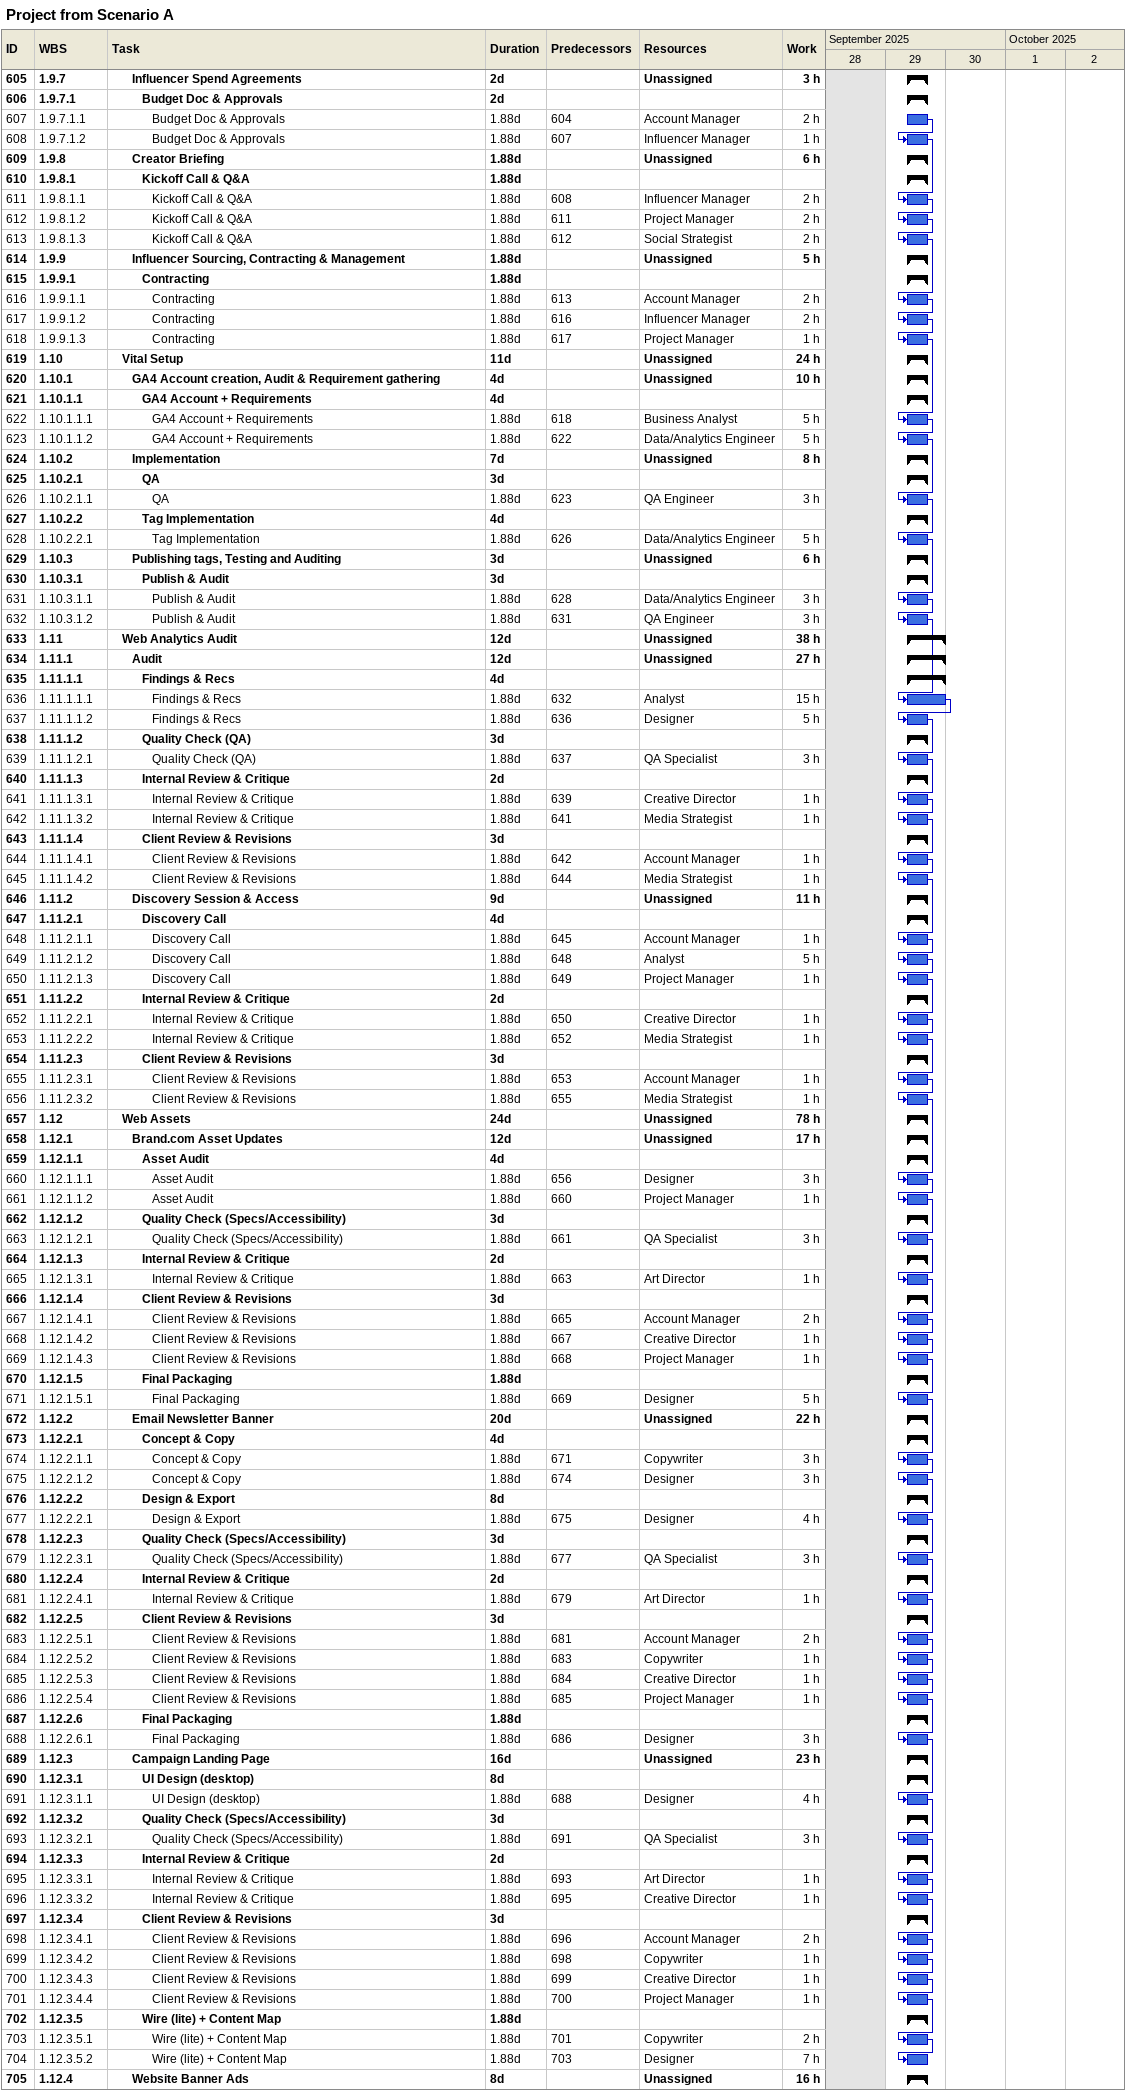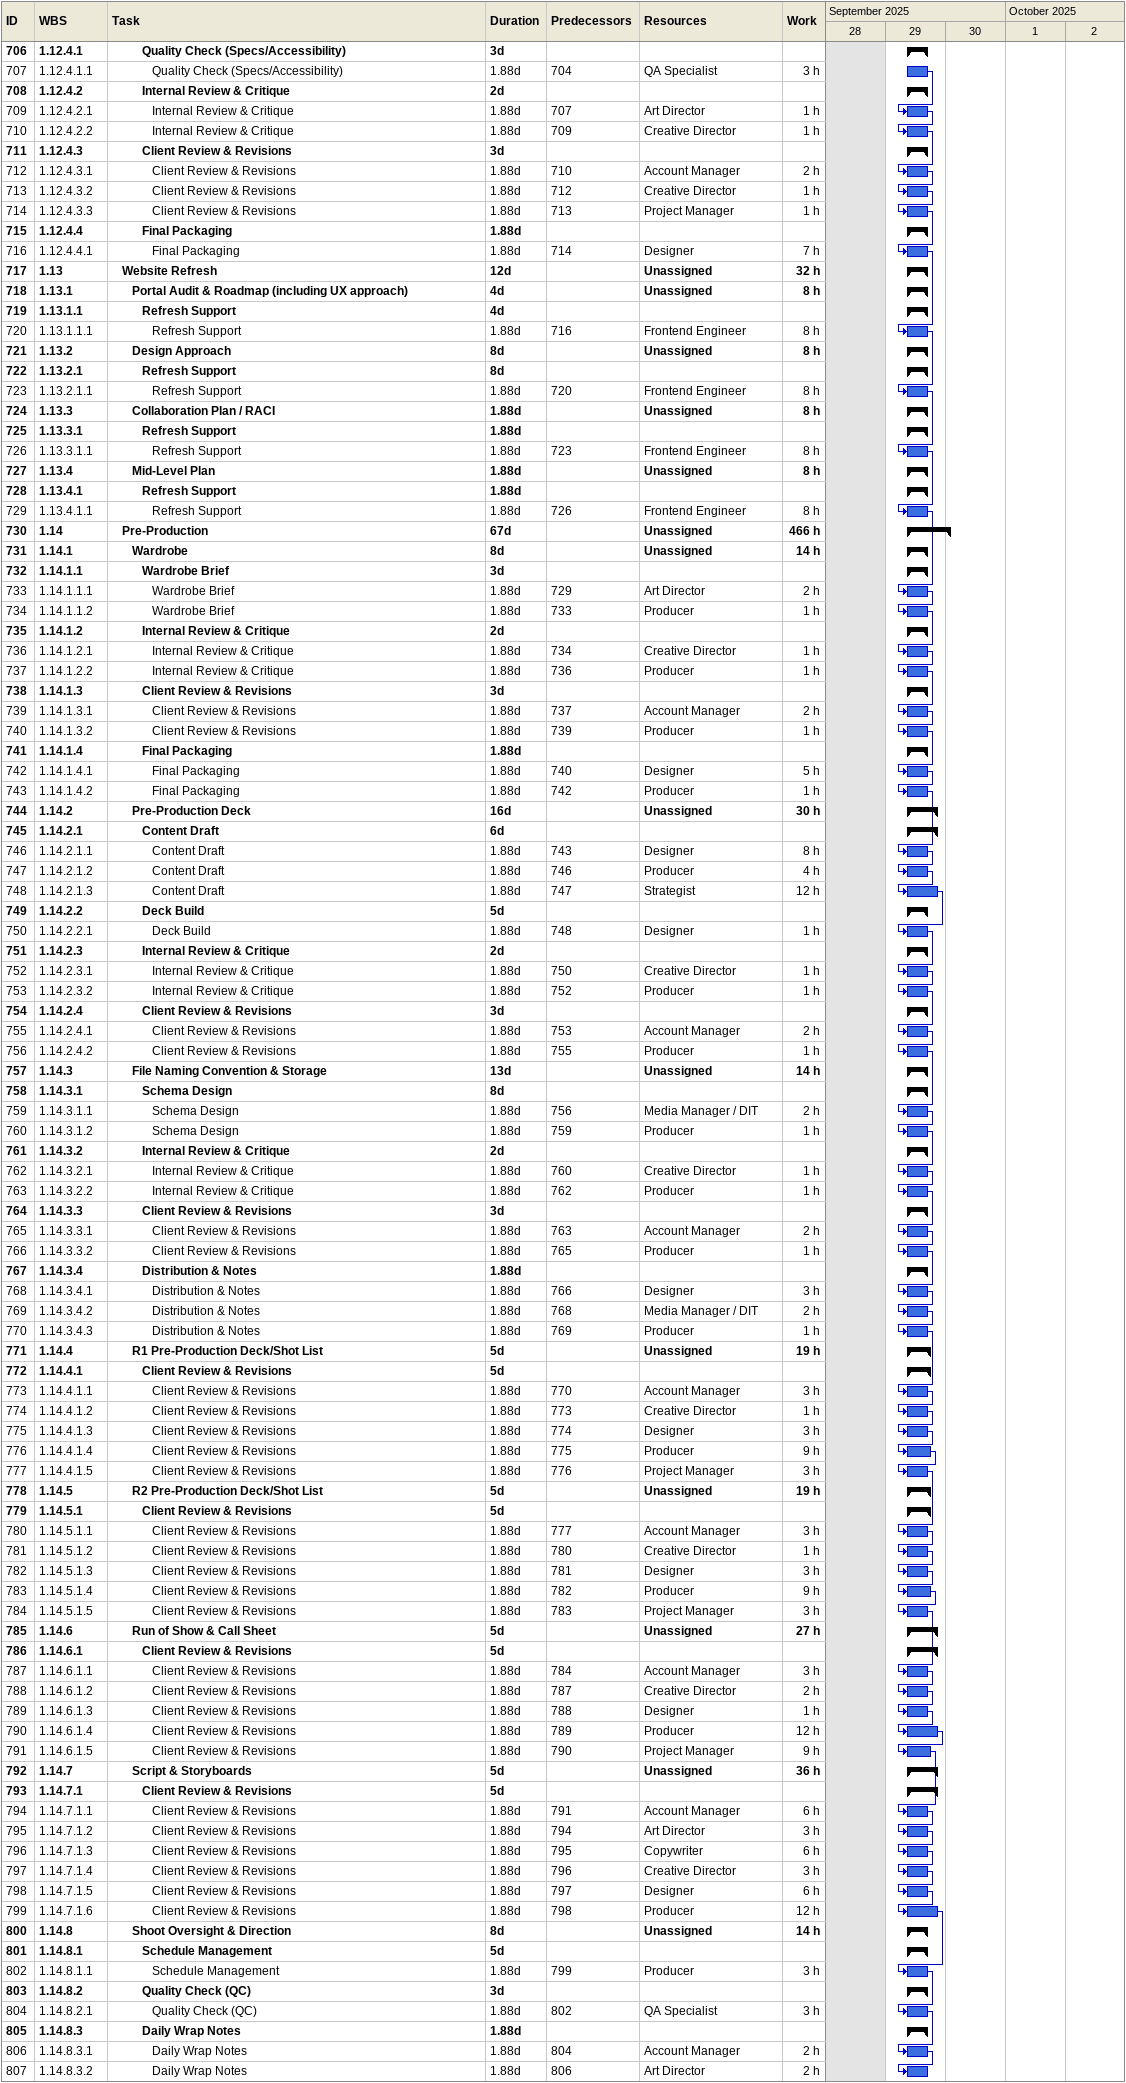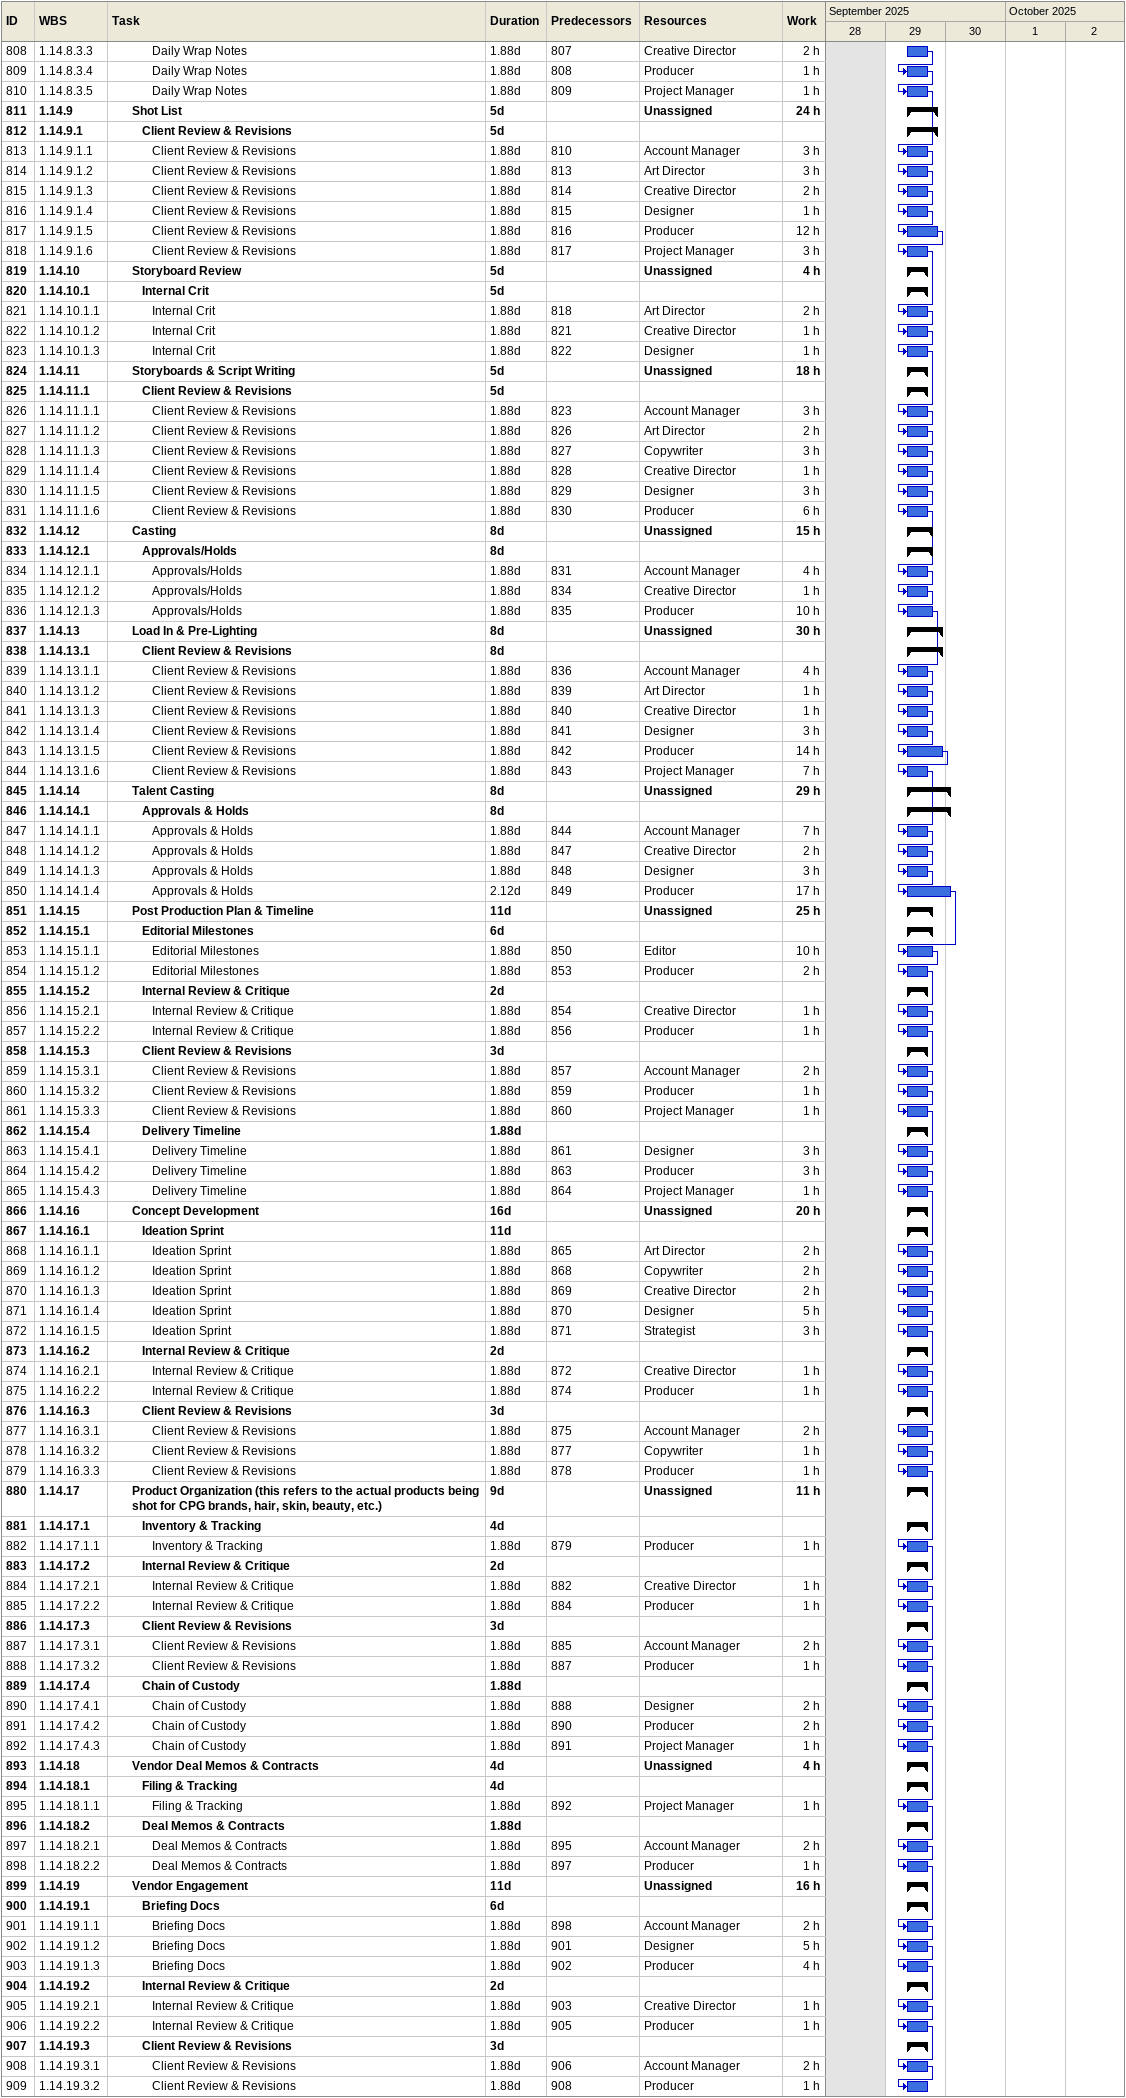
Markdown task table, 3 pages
Project from Scenario A

| ID | WBS | Task | Duration | Start | Finish | Predecessors | Resources | Work (h) |
|---|---|---|---|---|---|---|---|---|
| 605 | 1.9.7 | **Influencer Spend Agreements** | 2d | 2025-09-29 | 2025-09-29 |  | Unassigned | 3 |
| 606 | 1.9.7.1 | **Budget Doc & Approvals** | 2d | 2025-09-29 | 2025-09-29 |  |  |  |
| 607 | 1.9.7.1.1 | Budget Doc & Approvals | 1.88d | 2025-09-29 | 2025-09-29 | 604 | Account Manager | 2 |
| 608 | 1.9.7.1.2 | Budget Doc & Approvals | 1.88d | 2025-09-29 | 2025-09-29 | 607 | Influencer Manager | 1 |
| 609 | 1.9.8 | **Creator Briefing** | 1.88d | 2025-09-29 | 2025-09-29 |  | Unassigned | 6 |
| 610 | 1.9.8.1 | **Kickoff Call & Q&A** | 1.88d | 2025-09-29 | 2025-09-29 |  |  |  |
| 611 | 1.9.8.1.1 | Kickoff Call & Q&A | 1.88d | 2025-09-29 | 2025-09-29 | 608 | Influencer Manager | 2 |
| 612 | 1.9.8.1.2 | Kickoff Call & Q&A | 1.88d | 2025-09-29 | 2025-09-29 | 611 | Project Manager | 2 |
| 613 | 1.9.8.1.3 | Kickoff Call & Q&A | 1.88d | 2025-09-29 | 2025-09-29 | 612 | Social Strategist | 2 |
| 614 | 1.9.9 | **Influencer Sourcing, Contracting & Management** | 1.88d | 2025-09-29 | 2025-09-29 |  | Unassigned | 5 |
| 615 | 1.9.9.1 | **Contracting** | 1.88d | 2025-09-29 | 2025-09-29 |  |  |  |
| 616 | 1.9.9.1.1 | Contracting | 1.88d | 2025-09-29 | 2025-09-29 | 613 | Account Manager | 2 |
| 617 | 1.9.9.1.2 | Contracting | 1.88d | 2025-09-29 | 2025-09-29 | 616 | Influencer Manager | 2 |
| 618 | 1.9.9.1.3 | Contracting | 1.88d | 2025-09-29 | 2025-09-29 | 617 | Project Manager | 1 |
| 619 | 1.10 | **Vital Setup** | 11d | 2025-09-29 | 2025-09-29 |  | Unassigned | 24 |
| 620 | 1.10.1 | **GA4 Account creation, Audit & Requirement gathering** | 4d | 2025-09-29 | 2025-09-29 |  | Unassigned | 10 |
| 621 | 1.10.1.1 | **GA4 Account + Requirements** | 4d | 2025-09-29 | 2025-09-29 |  |  |  |
| 622 | 1.10.1.1.1 | GA4 Account + Requirements | 1.88d | 2025-09-29 | 2025-09-29 | 618 | Business Analyst | 5 |
| 623 | 1.10.1.1.2 | GA4 Account + Requirements | 1.88d | 2025-09-29 | 2025-09-29 | 622 | Data/Analytics Engineer | 5 |
| 624 | 1.10.2 | **Implementation** | 7d | 2025-09-29 | 2025-09-29 |  | Unassigned | 8 |
| 625 | 1.10.2.1 | **QA** | 3d | 2025-09-29 | 2025-09-29 |  |  |  |
| 626 | 1.10.2.1.1 | QA | 1.88d | 2025-09-29 | 2025-09-29 | 623 | QA Engineer | 3 |
| 627 | 1.10.2.2 | **Tag Implementation** | 4d | 2025-09-29 | 2025-09-29 |  |  |  |
| 628 | 1.10.2.2.1 | Tag Implementation | 1.88d | 2025-09-29 | 2025-09-29 | 626 | Data/Analytics Engineer | 5 |
| 629 | 1.10.3 | **Publishing tags, Testing and Auditing** | 3d | 2025-09-29 | 2025-09-29 |  | Unassigned | 6 |
| 630 | 1.10.3.1 | **Publish & Audit** | 3d | 2025-09-29 | 2025-09-29 |  |  |  |
| 631 | 1.10.3.1.1 | Publish & Audit | 1.88d | 2025-09-29 | 2025-09-29 | 628 | Data/Analytics Engineer | 3 |
| 632 | 1.10.3.1.2 | Publish & Audit | 1.88d | 2025-09-29 | 2025-09-29 | 631 | QA Engineer | 3 |
| 633 | 1.11 | **Web Analytics Audit** | 12d | 2025-09-29 | 2025-09-30 |  | Unassigned | 38 |
| 634 | 1.11.1 | **Audit** | 12d | 2025-09-29 | 2025-09-30 |  | Unassigned | 27 |
| 635 | 1.11.1.1 | **Findings & Recs** | 4d | 2025-09-29 | 2025-09-30 |  |  |  |
| 636 | 1.11.1.1.1 | Findings & Recs | 1.88d | 2025-09-29 | 2025-09-30 | 632 | Analyst | 15 |
| 637 | 1.11.1.1.2 | Findings & Recs | 1.88d | 2025-09-29 | 2025-09-29 | 636 | Designer | 5 |
| 638 | 1.11.1.2 | **Quality Check (QA)** | 3d | 2025-09-29 | 2025-09-29 |  |  |  |
| 639 | 1.11.1.2.1 | Quality Check (QA) | 1.88d | 2025-09-29 | 2025-09-29 | 637 | QA Specialist | 3 |
| 640 | 1.11.1.3 | **Internal Review & Critique** | 2d | 2025-09-29 | 2025-09-29 |  |  |  |
| 641 | 1.11.1.3.1 | Internal Review & Critique | 1.88d | 2025-09-29 | 2025-09-29 | 639 | Creative Director | 1 |
| 642 | 1.11.1.3.2 | Internal Review & Critique | 1.88d | 2025-09-29 | 2025-09-29 | 641 | Media Strategist | 1 |
| 643 | 1.11.1.4 | **Client Review & Revisions** | 3d | 2025-09-29 | 2025-09-29 |  |  |  |
| 644 | 1.11.1.4.1 | Client Review & Revisions | 1.88d | 2025-09-29 | 2025-09-29 | 642 | Account Manager | 1 |
| 645 | 1.11.1.4.2 | Client Review & Revisions | 1.88d | 2025-09-29 | 2025-09-29 | 644 | Media Strategist | 1 |
| 646 | 1.11.2 | **Discovery Session & Access** | 9d | 2025-09-29 | 2025-09-29 |  | Unassigned | 11 |
| 647 | 1.11.2.1 | **Discovery Call** | 4d | 2025-09-29 | 2025-09-29 |  |  |  |
| 648 | 1.11.2.1.1 | Discovery Call | 1.88d | 2025-09-29 | 2025-09-29 | 645 | Account Manager | 1 |
| 649 | 1.11.2.1.2 | Discovery Call | 1.88d | 2025-09-29 | 2025-09-29 | 648 | Analyst | 5 |
| 650 | 1.11.2.1.3 | Discovery Call | 1.88d | 2025-09-29 | 2025-09-29 | 649 | Project Manager | 1 |
| 651 | 1.11.2.2 | **Internal Review & Critique** | 2d | 2025-09-29 | 2025-09-29 |  |  |  |
| 652 | 1.11.2.2.1 | Internal Review & Critique | 1.88d | 2025-09-29 | 2025-09-29 | 650 | Creative Director | 1 |
| 653 | 1.11.2.2.2 | Internal Review & Critique | 1.88d | 2025-09-29 | 2025-09-29 | 652 | Media Strategist | 1 |
| 654 | 1.11.2.3 | **Client Review & Revisions** | 3d | 2025-09-29 | 2025-09-29 |  |  |  |
| 655 | 1.11.2.3.1 | Client Review & Revisions | 1.88d | 2025-09-29 | 2025-09-29 | 653 | Account Manager | 1 |
| 656 | 1.11.2.3.2 | Client Review & Revisions | 1.88d | 2025-09-29 | 2025-09-29 | 655 | Media Strategist | 1 |
| 657 | 1.12 | **Web Assets** | 24d | 2025-09-29 | 2025-09-29 |  | Unassigned | 78 |
| 658 | 1.12.1 | **Brand.com Asset Updates** | 12d | 2025-09-29 | 2025-09-29 |  | Unassigned | 17 |
| 659 | 1.12.1.1 | **Asset Audit** | 4d | 2025-09-29 | 2025-09-29 |  |  |  |
| 660 | 1.12.1.1.1 | Asset Audit | 1.88d | 2025-09-29 | 2025-09-29 | 656 | Designer | 3 |
| 661 | 1.12.1.1.2 | Asset Audit | 1.88d | 2025-09-29 | 2025-09-29 | 660 | Project Manager | 1 |
| 662 | 1.12.1.2 | **Quality Check (Specs/Accessibility)** | 3d | 2025-09-29 | 2025-09-29 |  |  |  |
| 663 | 1.12.1.2.1 | Quality Check (Specs/Accessibility) | 1.88d | 2025-09-29 | 2025-09-29 | 661 | QA Specialist | 3 |
| 664 | 1.12.1.3 | **Internal Review & Critique** | 2d | 2025-09-29 | 2025-09-29 |  |  |  |
| 665 | 1.12.1.3.1 | Internal Review & Critique | 1.88d | 2025-09-29 | 2025-09-29 | 663 | Art Director | 1 |
| 666 | 1.12.1.4 | **Client Review & Revisions** | 3d | 2025-09-29 | 2025-09-29 |  |  |  |
| 667 | 1.12.1.4.1 | Client Review & Revisions | 1.88d | 2025-09-29 | 2025-09-29 | 665 | Account Manager | 2 |
| 668 | 1.12.1.4.2 | Client Review & Revisions | 1.88d | 2025-09-29 | 2025-09-29 | 667 | Creative Director | 1 |
| 669 | 1.12.1.4.3 | Client Review & Revisions | 1.88d | 2025-09-29 | 2025-09-29 | 668 | Project Manager | 1 |
| 670 | 1.12.1.5 | **Final Packaging** | 1.88d | 2025-09-29 | 2025-09-29 |  |  |  |
| 671 | 1.12.1.5.1 | Final Packaging | 1.88d | 2025-09-29 | 2025-09-29 | 669 | Designer | 5 |
| 672 | 1.12.2 | **Email Newsletter Banner** | 20d | 2025-09-29 | 2025-09-29 |  | Unassigned | 22 |
| 673 | 1.12.2.1 | **Concept & Copy** | 4d | 2025-09-29 | 2025-09-29 |  |  |  |
| 674 | 1.12.2.1.1 | Concept & Copy | 1.88d | 2025-09-29 | 2025-09-29 | 671 | Copywriter | 3 |
| 675 | 1.12.2.1.2 | Concept & Copy | 1.88d | 2025-09-29 | 2025-09-29 | 674 | Designer | 3 |
| 676 | 1.12.2.2 | **Design & Export** | 8d | 2025-09-29 | 2025-09-29 |  |  |  |
| 677 | 1.12.2.2.1 | Design & Export | 1.88d | 2025-09-29 | 2025-09-29 | 675 | Designer | 4 |
| 678 | 1.12.2.3 | **Quality Check (Specs/Accessibility)** | 3d | 2025-09-29 | 2025-09-29 |  |  |  |
| 679 | 1.12.2.3.1 | Quality Check (Specs/Accessibility) | 1.88d | 2025-09-29 | 2025-09-29 | 677 | QA Specialist | 3 |
| 680 | 1.12.2.4 | **Internal Review & Critique** | 2d | 2025-09-29 | 2025-09-29 |  |  |  |
| 681 | 1.12.2.4.1 | Internal Review & Critique | 1.88d | 2025-09-29 | 2025-09-29 | 679 | Art Director | 1 |
| 682 | 1.12.2.5 | **Client Review & Revisions** | 3d | 2025-09-29 | 2025-09-29 |  |  |  |
| 683 | 1.12.2.5.1 | Client Review & Revisions | 1.88d | 2025-09-29 | 2025-09-29 | 681 | Account Manager | 2 |
| 684 | 1.12.2.5.2 | Client Review & Revisions | 1.88d | 2025-09-29 | 2025-09-29 | 683 | Copywriter | 1 |
| 685 | 1.12.2.5.3 | Client Review & Revisions | 1.88d | 2025-09-29 | 2025-09-29 | 684 | Creative Director | 1 |
| 686 | 1.12.2.5.4 | Client Review & Revisions | 1.88d | 2025-09-29 | 2025-09-29 | 685 | Project Manager | 1 |
| 687 | 1.12.2.6 | **Final Packaging** | 1.88d | 2025-09-29 | 2025-09-29 |  |  |  |
| 688 | 1.12.2.6.1 | Final Packaging | 1.88d | 2025-09-29 | 2025-09-29 | 686 | Designer | 3 |
| 689 | 1.12.3 | **Campaign Landing Page** | 16d | 2025-09-29 | 2025-09-29 |  | Unassigned | 23 |
| 690 | 1.12.3.1 | **UI Design (desktop)** | 8d | 2025-09-29 | 2025-09-29 |  |  |  |
| 691 | 1.12.3.1.1 | UI Design (desktop) | 1.88d | 2025-09-29 | 2025-09-29 | 688 | Designer | 4 |
| 692 | 1.12.3.2 | **Quality Check (Specs/Accessibility)** | 3d | 2025-09-29 | 2025-09-29 |  |  |  |
| 693 | 1.12.3.2.1 | Quality Check (Specs/Accessibility) | 1.88d | 2025-09-29 | 2025-09-29 | 691 | QA Specialist | 3 |
| 694 | 1.12.3.3 | **Internal Review & Critique** | 2d | 2025-09-29 | 2025-09-29 |  |  |  |
| 695 | 1.12.3.3.1 | Internal Review & Critique | 1.88d | 2025-09-29 | 2025-09-29 | 693 | Art Director | 1 |
| 696 | 1.12.3.3.2 | Internal Review & Critique | 1.88d | 2025-09-29 | 2025-09-29 | 695 | Creative Director | 1 |
| 697 | 1.12.3.4 | **Client Review & Revisions** | 3d | 2025-09-29 | 2025-09-29 |  |  |  |
| 698 | 1.12.3.4.1 | Client Review & Revisions | 1.88d | 2025-09-29 | 2025-09-29 | 696 | Account Manager | 2 |
| 699 | 1.12.3.4.2 | Client Review & Revisions | 1.88d | 2025-09-29 | 2025-09-29 | 698 | Copywriter | 1 |
| 700 | 1.12.3.4.3 | Client Review & Revisions | 1.88d | 2025-09-29 | 2025-09-29 | 699 | Creative Director | 1 |
| 701 | 1.12.3.4.4 | Client Review & Revisions | 1.88d | 2025-09-29 | 2025-09-29 | 700 | Project Manager | 1 |
| 702 | 1.12.3.5 | **Wire (lite) + Content Map** | 1.88d | 2025-09-29 | 2025-09-29 |  |  |  |
| 703 | 1.12.3.5.1 | Wire (lite) + Content Map | 1.88d | 2025-09-29 | 2025-09-29 | 701 | Copywriter | 2 |
| 704 | 1.12.3.5.2 | Wire (lite) + Content Map | 1.88d | 2025-09-29 | 2025-09-29 | 703 | Designer | 7 |
| 705 | 1.12.4 | **Website Banner Ads** | 8d | 2025-09-29 | 2025-09-29 |  | Unassigned | 16 |
| 706 | 1.12.4.1 | **Quality Check (Specs/Accessibility)** | 3d | 2025-09-29 | 2025-09-29 |  |  |  |
| 707 | 1.12.4.1.1 | Quality Check (Specs/Accessibility) | 1.88d | 2025-09-29 | 2025-09-29 | 704 | QA Specialist | 3 |
| 708 | 1.12.4.2 | **Internal Review & Critique** | 2d | 2025-09-29 | 2025-09-29 |  |  |  |
| 709 | 1.12.4.2.1 | Internal Review & Critique | 1.88d | 2025-09-29 | 2025-09-29 | 707 | Art Director | 1 |
| 710 | 1.12.4.2.2 | Internal Review & Critique | 1.88d | 2025-09-29 | 2025-09-29 | 709 | Creative Director | 1 |
| 711 | 1.12.4.3 | **Client Review & Revisions** | 3d | 2025-09-29 | 2025-09-29 |  |  |  |
| 712 | 1.12.4.3.1 | Client Review & Revisions | 1.88d | 2025-09-29 | 2025-09-29 | 710 | Account Manager | 2 |
| 713 | 1.12.4.3.2 | Client Review & Revisions | 1.88d | 2025-09-29 | 2025-09-29 | 712 | Creative Director | 1 |
| 714 | 1.12.4.3.3 | Client Review & Revisions | 1.88d | 2025-09-29 | 2025-09-29 | 713 | Project Manager | 1 |
| 715 | 1.12.4.4 | **Final Packaging** | 1.88d | 2025-09-29 | 2025-09-29 |  |  |  |
| 716 | 1.12.4.4.1 | Final Packaging | 1.88d | 2025-09-29 | 2025-09-29 | 714 | Designer | 7 |
| 717 | 1.13 | **Website Refresh** | 12d | 2025-09-29 | 2025-09-29 |  | Unassigned | 32 |
| 718 | 1.13.1 | **Portal Audit & Roadmap (including UX approach)** | 4d | 2025-09-29 | 2025-09-29 |  | Unassigned | 8 |
| 719 | 1.13.1.1 | **Refresh Support** | 4d | 2025-09-29 | 2025-09-29 |  |  |  |
| 720 | 1.13.1.1.1 | Refresh Support | 1.88d | 2025-09-29 | 2025-09-29 | 716 | Frontend Engineer | 8 |
| 721 | 1.13.2 | **Design Approach** | 8d | 2025-09-29 | 2025-09-29 |  | Unassigned | 8 |
| 722 | 1.13.2.1 | **Refresh Support** | 8d | 2025-09-29 | 2025-09-29 |  |  |  |
| 723 | 1.13.2.1.1 | Refresh Support | 1.88d | 2025-09-29 | 2025-09-29 | 720 | Frontend Engineer | 8 |
| 724 | 1.13.3 | **Collaboration Plan / RACI** | 1.88d | 2025-09-29 | 2025-09-29 |  | Unassigned | 8 |
| 725 | 1.13.3.1 | **Refresh Support** | 1.88d | 2025-09-29 | 2025-09-29 |  |  |  |
| 726 | 1.13.3.1.1 | Refresh Support | 1.88d | 2025-09-29 | 2025-09-29 | 723 | Frontend Engineer | 8 |
| 727 | 1.13.4 | **Mid-Level Plan** | 1.88d | 2025-09-29 | 2025-09-29 |  | Unassigned | 8 |
| 728 | 1.13.4.1 | **Refresh Support** | 1.88d | 2025-09-29 | 2025-09-29 |  |  |  |
| 729 | 1.13.4.1.1 | Refresh Support | 1.88d | 2025-09-29 | 2025-09-29 | 726 | Frontend Engineer | 8 |
| 730 | 1.14 | **Pre-Production** | 67d | 2025-09-29 | 2025-09-30 |  | Unassigned | 466 |
| 731 | 1.14.1 | **Wardrobe** | 8d | 2025-09-29 | 2025-09-29 |  | Unassigned | 14 |
| 732 | 1.14.1.1 | **Wardrobe Brief** | 3d | 2025-09-29 | 2025-09-29 |  |  |  |
| 733 | 1.14.1.1.1 | Wardrobe Brief | 1.88d | 2025-09-29 | 2025-09-29 | 729 | Art Director | 2 |
| 734 | 1.14.1.1.2 | Wardrobe Brief | 1.88d | 2025-09-29 | 2025-09-29 | 733 | Producer | 1 |
| 735 | 1.14.1.2 | **Internal Review & Critique** | 2d | 2025-09-29 | 2025-09-29 |  |  |  |
| 736 | 1.14.1.2.1 | Internal Review & Critique | 1.88d | 2025-09-29 | 2025-09-29 | 734 | Creative Director | 1 |
| 737 | 1.14.1.2.2 | Internal Review & Critique | 1.88d | 2025-09-29 | 2025-09-29 | 736 | Producer | 1 |
| 738 | 1.14.1.3 | **Client Review & Revisions** | 3d | 2025-09-29 | 2025-09-29 |  |  |  |
| 739 | 1.14.1.3.1 | Client Review & Revisions | 1.88d | 2025-09-29 | 2025-09-29 | 737 | Account Manager | 2 |
| 740 | 1.14.1.3.2 | Client Review & Revisions | 1.88d | 2025-09-29 | 2025-09-29 | 739 | Producer | 1 |
| 741 | 1.14.1.4 | **Final Packaging** | 1.88d | 2025-09-29 | 2025-09-29 |  |  |  |
| 742 | 1.14.1.4.1 | Final Packaging | 1.88d | 2025-09-29 | 2025-09-29 | 740 | Designer | 5 |
| 743 | 1.14.1.4.2 | Final Packaging | 1.88d | 2025-09-29 | 2025-09-29 | 742 | Producer | 1 |
| 744 | 1.14.2 | **Pre-Production Deck** | 16d | 2025-09-29 | 2025-09-29 |  | Unassigned | 30 |
| 745 | 1.14.2.1 | **Content Draft** | 6d | 2025-09-29 | 2025-09-29 |  |  |  |
| 746 | 1.14.2.1.1 | Content Draft | 1.88d | 2025-09-29 | 2025-09-29 | 743 | Designer | 8 |
| 747 | 1.14.2.1.2 | Content Draft | 1.88d | 2025-09-29 | 2025-09-29 | 746 | Producer | 4 |
| 748 | 1.14.2.1.3 | Content Draft | 1.88d | 2025-09-29 | 2025-09-29 | 747 | Strategist | 12 |
| 749 | 1.14.2.2 | **Deck Build** | 5d | 2025-09-29 | 2025-09-29 |  |  |  |
| 750 | 1.14.2.2.1 | Deck Build | 1.88d | 2025-09-29 | 2025-09-29 | 748 | Designer | 1 |
| 751 | 1.14.2.3 | **Internal Review & Critique** | 2d | 2025-09-29 | 2025-09-29 |  |  |  |
| 752 | 1.14.2.3.1 | Internal Review & Critique | 1.88d | 2025-09-29 | 2025-09-29 | 750 | Creative Director | 1 |
| 753 | 1.14.2.3.2 | Internal Review & Critique | 1.88d | 2025-09-29 | 2025-09-29 | 752 | Producer | 1 |
| 754 | 1.14.2.4 | **Client Review & Revisions** | 3d | 2025-09-29 | 2025-09-29 |  |  |  |
| 755 | 1.14.2.4.1 | Client Review & Revisions | 1.88d | 2025-09-29 | 2025-09-29 | 753 | Account Manager | 2 |
| 756 | 1.14.2.4.2 | Client Review & Revisions | 1.88d | 2025-09-29 | 2025-09-29 | 755 | Producer | 1 |
| 757 | 1.14.3 | **File Naming Convention & Storage** | 13d | 2025-09-29 | 2025-09-29 |  | Unassigned | 14 |
| 758 | 1.14.3.1 | **Schema Design** | 8d | 2025-09-29 | 2025-09-29 |  |  |  |
| 759 | 1.14.3.1.1 | Schema Design | 1.88d | 2025-09-29 | 2025-09-29 | 756 | Media Manager / DIT | 2 |
| 760 | 1.14.3.1.2 | Schema Design | 1.88d | 2025-09-29 | 2025-09-29 | 759 | Producer | 1 |
| 761 | 1.14.3.2 | **Internal Review & Critique** | 2d | 2025-09-29 | 2025-09-29 |  |  |  |
| 762 | 1.14.3.2.1 | Internal Review & Critique | 1.88d | 2025-09-29 | 2025-09-29 | 760 | Creative Director | 1 |
| 763 | 1.14.3.2.2 | Internal Review & Critique | 1.88d | 2025-09-29 | 2025-09-29 | 762 | Producer | 1 |
| 764 | 1.14.3.3 | **Client Review & Revisions** | 3d | 2025-09-29 | 2025-09-29 |  |  |  |
| 765 | 1.14.3.3.1 | Client Review & Revisions | 1.88d | 2025-09-29 | 2025-09-29 | 763 | Account Manager | 2 |
| 766 | 1.14.3.3.2 | Client Review & Revisions | 1.88d | 2025-09-29 | 2025-09-29 | 765 | Producer | 1 |
| 767 | 1.14.3.4 | **Distribution & Notes** | 1.88d | 2025-09-29 | 2025-09-29 |  |  |  |
| 768 | 1.14.3.4.1 | Distribution & Notes | 1.88d | 2025-09-29 | 2025-09-29 | 766 | Designer | 3 |
| 769 | 1.14.3.4.2 | Distribution & Notes | 1.88d | 2025-09-29 | 2025-09-29 | 768 | Media Manager / DIT | 2 |
| 770 | 1.14.3.4.3 | Distribution & Notes | 1.88d | 2025-09-29 | 2025-09-29 | 769 | Producer | 1 |
| 771 | 1.14.4 | **R1 Pre-Production Deck/Shot List** | 5d | 2025-09-29 | 2025-09-29 |  | Unassigned | 19 |
| 772 | 1.14.4.1 | **Client Review & Revisions** | 5d | 2025-09-29 | 2025-09-29 |  |  |  |
| 773 | 1.14.4.1.1 | Client Review & Revisions | 1.88d | 2025-09-29 | 2025-09-29 | 770 | Account Manager | 3 |
| 774 | 1.14.4.1.2 | Client Review & Revisions | 1.88d | 2025-09-29 | 2025-09-29 | 773 | Creative Director | 1 |
| 775 | 1.14.4.1.3 | Client Review & Revisions | 1.88d | 2025-09-29 | 2025-09-29 | 774 | Designer | 3 |
| 776 | 1.14.4.1.4 | Client Review & Revisions | 1.88d | 2025-09-29 | 2025-09-29 | 775 | Producer | 9 |
| 777 | 1.14.4.1.5 | Client Review & Revisions | 1.88d | 2025-09-29 | 2025-09-29 | 776 | Project Manager | 3 |
| 778 | 1.14.5 | **R2 Pre-Production Deck/Shot List** | 5d | 2025-09-29 | 2025-09-29 |  | Unassigned | 19 |
| 779 | 1.14.5.1 | **Client Review & Revisions** | 5d | 2025-09-29 | 2025-09-29 |  |  |  |
| 780 | 1.14.5.1.1 | Client Review & Revisions | 1.88d | 2025-09-29 | 2025-09-29 | 777 | Account Manager | 3 |
| 781 | 1.14.5.1.2 | Client Review & Revisions | 1.88d | 2025-09-29 | 2025-09-29 | 780 | Creative Director | 1 |
| 782 | 1.14.5.1.3 | Client Review & Revisions | 1.88d | 2025-09-29 | 2025-09-29 | 781 | Designer | 3 |
| 783 | 1.14.5.1.4 | Client Review & Revisions | 1.88d | 2025-09-29 | 2025-09-29 | 782 | Producer | 9 |
| 784 | 1.14.5.1.5 | Client Review & Revisions | 1.88d | 2025-09-29 | 2025-09-29 | 783 | Project Manager | 3 |
| 785 | 1.14.6 | **Run of Show & Call Sheet** | 5d | 2025-09-29 | 2025-09-29 |  | Unassigned | 27 |
| 786 | 1.14.6.1 | **Client Review & Revisions** | 5d | 2025-09-29 | 2025-09-29 |  |  |  |
| 787 | 1.14.6.1.1 | Client Review & Revisions | 1.88d | 2025-09-29 | 2025-09-29 | 784 | Account Manager | 3 |
| 788 | 1.14.6.1.2 | Client Review & Revisions | 1.88d | 2025-09-29 | 2025-09-29 | 787 | Creative Director | 2 |
| 789 | 1.14.6.1.3 | Client Review & Revisions | 1.88d | 2025-09-29 | 2025-09-29 | 788 | Designer | 1 |
| 790 | 1.14.6.1.4 | Client Review & Revisions | 1.88d | 2025-09-29 | 2025-09-29 | 789 | Producer | 12 |
| 791 | 1.14.6.1.5 | Client Review & Revisions | 1.88d | 2025-09-29 | 2025-09-29 | 790 | Project Manager | 9 |
| 792 | 1.14.7 | **Script & Storyboards** | 5d | 2025-09-29 | 2025-09-29 |  | Unassigned | 36 |
| 793 | 1.14.7.1 | **Client Review & Revisions** | 5d | 2025-09-29 | 2025-09-29 |  |  |  |
| 794 | 1.14.7.1.1 | Client Review & Revisions | 1.88d | 2025-09-29 | 2025-09-29 | 791 | Account Manager | 6 |
| 795 | 1.14.7.1.2 | Client Review & Revisions | 1.88d | 2025-09-29 | 2025-09-29 | 794 | Art Director | 3 |
| 796 | 1.14.7.1.3 | Client Review & Revisions | 1.88d | 2025-09-29 | 2025-09-29 | 795 | Copywriter | 6 |
| 797 | 1.14.7.1.4 | Client Review & Revisions | 1.88d | 2025-09-29 | 2025-09-29 | 796 | Creative Director | 3 |
| 798 | 1.14.7.1.5 | Client Review & Revisions | 1.88d | 2025-09-29 | 2025-09-29 | 797 | Designer | 6 |
| 799 | 1.14.7.1.6 | Client Review & Revisions | 1.88d | 2025-09-29 | 2025-09-29 | 798 | Producer | 12 |
| 800 | 1.14.8 | **Shoot Oversight & Direction** | 8d | 2025-09-29 | 2025-09-29 |  | Unassigned | 14 |
| 801 | 1.14.8.1 | **Schedule Management** | 5d | 2025-09-29 | 2025-09-29 |  |  |  |
| 802 | 1.14.8.1.1 | Schedule Management | 1.88d | 2025-09-29 | 2025-09-29 | 799 | Producer | 3 |
| 803 | 1.14.8.2 | **Quality Check (QC)** | 3d | 2025-09-29 | 2025-09-29 |  |  |  |
| 804 | 1.14.8.2.1 | Quality Check (QC) | 1.88d | 2025-09-29 | 2025-09-29 | 802 | QA Specialist | 3 |
| 805 | 1.14.8.3 | **Daily Wrap Notes** | 1.88d | 2025-09-29 | 2025-09-29 |  |  |  |
| 806 | 1.14.8.3.1 | Daily Wrap Notes | 1.88d | 2025-09-29 | 2025-09-29 | 804 | Account Manager | 2 |
| 807 | 1.14.8.3.2 | Daily Wrap Notes | 1.88d | 2025-09-29 | 2025-09-29 | 806 | Art Director | 2 |
| 808 | 1.14.8.3.3 | Daily Wrap Notes | 1.88d | 2025-09-29 | 2025-09-29 | 807 | Creative Director | 2 |
| 809 | 1.14.8.3.4 | Daily Wrap Notes | 1.88d | 2025-09-29 | 2025-09-29 | 808 | Producer | 1 |
| 810 | 1.14.8.3.5 | Daily Wrap Notes | 1.88d | 2025-09-29 | 2025-09-29 | 809 | Project Manager | 1 |
| 811 | 1.14.9 | **Shot List** | 5d | 2025-09-29 | 2025-09-29 |  | Unassigned | 24 |
| 812 | 1.14.9.1 | **Client Review & Revisions** | 5d | 2025-09-29 | 2025-09-29 |  |  |  |
| 813 | 1.14.9.1.1 | Client Review & Revisions | 1.88d | 2025-09-29 | 2025-09-29 | 810 | Account Manager | 3 |
| 814 | 1.14.9.1.2 | Client Review & Revisions | 1.88d | 2025-09-29 | 2025-09-29 | 813 | Art Director | 3 |
| 815 | 1.14.9.1.3 | Client Review & Revisions | 1.88d | 2025-09-29 | 2025-09-29 | 814 | Creative Director | 2 |
| 816 | 1.14.9.1.4 | Client Review & Revisions | 1.88d | 2025-09-29 | 2025-09-29 | 815 | Designer | 1 |
| 817 | 1.14.9.1.5 | Client Review & Revisions | 1.88d | 2025-09-29 | 2025-09-29 | 816 | Producer | 12 |
| 818 | 1.14.9.1.6 | Client Review & Revisions | 1.88d | 2025-09-29 | 2025-09-29 | 817 | Project Manager | 3 |
| 819 | 1.14.10 | **Storyboard Review** | 5d | 2025-09-29 | 2025-09-29 |  | Unassigned | 4 |
| 820 | 1.14.10.1 | **Internal Crit** | 5d | 2025-09-29 | 2025-09-29 |  |  |  |
| 821 | 1.14.10.1.1 | Internal Crit | 1.88d | 2025-09-29 | 2025-09-29 | 818 | Art Director | 2 |
| 822 | 1.14.10.1.2 | Internal Crit | 1.88d | 2025-09-29 | 2025-09-29 | 821 | Creative Director | 1 |
| 823 | 1.14.10.1.3 | Internal Crit | 1.88d | 2025-09-29 | 2025-09-29 | 822 | Designer | 1 |
| 824 | 1.14.11 | **Storyboards & Script Writing** | 5d | 2025-09-29 | 2025-09-29 |  | Unassigned | 18 |
| 825 | 1.14.11.1 | **Client Review & Revisions** | 5d | 2025-09-29 | 2025-09-29 |  |  |  |
| 826 | 1.14.11.1.1 | Client Review & Revisions | 1.88d | 2025-09-29 | 2025-09-29 | 823 | Account Manager | 3 |
| 827 | 1.14.11.1.2 | Client Review & Revisions | 1.88d | 2025-09-29 | 2025-09-29 | 826 | Art Director | 2 |
| 828 | 1.14.11.1.3 | Client Review & Revisions | 1.88d | 2025-09-29 | 2025-09-29 | 827 | Copywriter | 3 |
| 829 | 1.14.11.1.4 | Client Review & Revisions | 1.88d | 2025-09-29 | 2025-09-29 | 828 | Creative Director | 1 |
| 830 | 1.14.11.1.5 | Client Review & Revisions | 1.88d | 2025-09-29 | 2025-09-29 | 829 | Designer | 3 |
| 831 | 1.14.11.1.6 | Client Review & Revisions | 1.88d | 2025-09-29 | 2025-09-29 | 830 | Producer | 6 |
| 832 | 1.14.12 | **Casting** | 8d | 2025-09-29 | 2025-09-29 |  | Unassigned | 15 |
| 833 | 1.14.12.1 | **Approvals/Holds** | 8d | 2025-09-29 | 2025-09-29 |  |  |  |
| 834 | 1.14.12.1.1 | Approvals/Holds | 1.88d | 2025-09-29 | 2025-09-29 | 831 | Account Manager | 4 |
| 835 | 1.14.12.1.2 | Approvals/Holds | 1.88d | 2025-09-29 | 2025-09-29 | 834 | Creative Director | 1 |
| 836 | 1.14.12.1.3 | Approvals/Holds | 1.88d | 2025-09-29 | 2025-09-29 | 835 | Producer | 10 |
| 837 | 1.14.13 | **Load In & Pre-Lighting** | 8d | 2025-09-29 | 2025-09-29 |  | Unassigned | 30 |
| 838 | 1.14.13.1 | **Client Review & Revisions** | 8d | 2025-09-29 | 2025-09-29 |  |  |  |
| 839 | 1.14.13.1.1 | Client Review & Revisions | 1.88d | 2025-09-29 | 2025-09-29 | 836 | Account Manager | 4 |
| 840 | 1.14.13.1.2 | Client Review & Revisions | 1.88d | 2025-09-29 | 2025-09-29 | 839 | Art Director | 1 |
| 841 | 1.14.13.1.3 | Client Review & Revisions | 1.88d | 2025-09-29 | 2025-09-29 | 840 | Creative Director | 1 |
| 842 | 1.14.13.1.4 | Client Review & Revisions | 1.88d | 2025-09-29 | 2025-09-29 | 841 | Designer | 3 |
| 843 | 1.14.13.1.5 | Client Review & Revisions | 1.88d | 2025-09-29 | 2025-09-29 | 842 | Producer | 14 |
| 844 | 1.14.13.1.6 | Client Review & Revisions | 1.88d | 2025-09-29 | 2025-09-29 | 843 | Project Manager | 7 |
| 845 | 1.14.14 | **Talent Casting** | 8d | 2025-09-29 | 2025-09-30 |  | Unassigned | 29 |
| 846 | 1.14.14.1 | **Approvals & Holds** | 8d | 2025-09-29 | 2025-09-30 |  |  |  |
| 847 | 1.14.14.1.1 | Approvals & Holds | 1.88d | 2025-09-29 | 2025-09-29 | 844 | Account Manager | 7 |
| 848 | 1.14.14.1.2 | Approvals & Holds | 1.88d | 2025-09-29 | 2025-09-29 | 847 | Creative Director | 2 |
| 849 | 1.14.14.1.3 | Approvals & Holds | 1.88d | 2025-09-29 | 2025-09-29 | 848 | Designer | 3 |
| 850 | 1.14.14.1.4 | Approvals & Holds | 2.12d | 2025-09-29 | 2025-09-30 | 849 | Producer | 17 |
| 851 | 1.14.15 | **Post Production Plan & Timeline** | 11d | 2025-09-29 | 2025-09-29 |  | Unassigned | 25 |
| 852 | 1.14.15.1 | **Editorial Milestones** | 6d | 2025-09-29 | 2025-09-29 |  |  |  |
| 853 | 1.14.15.1.1 | Editorial Milestones | 1.88d | 2025-09-29 | 2025-09-29 | 850 | Editor | 10 |
| 854 | 1.14.15.1.2 | Editorial Milestones | 1.88d | 2025-09-29 | 2025-09-29 | 853 | Producer | 2 |
| 855 | 1.14.15.2 | **Internal Review & Critique** | 2d | 2025-09-29 | 2025-09-29 |  |  |  |
| 856 | 1.14.15.2.1 | Internal Review & Critique | 1.88d | 2025-09-29 | 2025-09-29 | 854 | Creative Director | 1 |
| 857 | 1.14.15.2.2 | Internal Review & Critique | 1.88d | 2025-09-29 | 2025-09-29 | 856 | Producer | 1 |
| 858 | 1.14.15.3 | **Client Review & Revisions** | 3d | 2025-09-29 | 2025-09-29 |  |  |  |
| 859 | 1.14.15.3.1 | Client Review & Revisions | 1.88d | 2025-09-29 | 2025-09-29 | 857 | Account Manager | 2 |
| 860 | 1.14.15.3.2 | Client Review & Revisions | 1.88d | 2025-09-29 | 2025-09-29 | 859 | Producer | 1 |
| 861 | 1.14.15.3.3 | Client Review & Revisions | 1.88d | 2025-09-29 | 2025-09-29 | 860 | Project Manager | 1 |
| 862 | 1.14.15.4 | **Delivery Timeline** | 1.88d | 2025-09-29 | 2025-09-29 |  |  |  |
| 863 | 1.14.15.4.1 | Delivery Timeline | 1.88d | 2025-09-29 | 2025-09-29 | 861 | Designer | 3 |
| 864 | 1.14.15.4.2 | Delivery Timeline | 1.88d | 2025-09-29 | 2025-09-29 | 863 | Producer | 3 |
| 865 | 1.14.15.4.3 | Delivery Timeline | 1.88d | 2025-09-29 | 2025-09-29 | 864 | Project Manager | 1 |
| 866 | 1.14.16 | **Concept Development** | 16d | 2025-09-29 | 2025-09-29 |  | Unassigned | 20 |
| 867 | 1.14.16.1 | **Ideation Sprint** | 11d | 2025-09-29 | 2025-09-29 |  |  |  |
| 868 | 1.14.16.1.1 | Ideation Sprint | 1.88d | 2025-09-29 | 2025-09-29 | 865 | Art Director | 2 |
| 869 | 1.14.16.1.2 | Ideation Sprint | 1.88d | 2025-09-29 | 2025-09-29 | 868 | Copywriter | 2 |
| 870 | 1.14.16.1.3 | Ideation Sprint | 1.88d | 2025-09-29 | 2025-09-29 | 869 | Creative Director | 2 |
| 871 | 1.14.16.1.4 | Ideation Sprint | 1.88d | 2025-09-29 | 2025-09-29 | 870 | Designer | 5 |
| 872 | 1.14.16.1.5 | Ideation Sprint | 1.88d | 2025-09-29 | 2025-09-29 | 871 | Strategist | 3 |
| 873 | 1.14.16.2 | **Internal Review & Critique** | 2d | 2025-09-29 | 2025-09-29 |  |  |  |
| 874 | 1.14.16.2.1 | Internal Review & Critique | 1.88d | 2025-09-29 | 2025-09-29 | 872 | Creative Director | 1 |
| 875 | 1.14.16.2.2 | Internal Review & Critique | 1.88d | 2025-09-29 | 2025-09-29 | 874 | Producer | 1 |
| 876 | 1.14.16.3 | **Client Review & Revisions** | 3d | 2025-09-29 | 2025-09-29 |  |  |  |
| 877 | 1.14.16.3.1 | Client Review & Revisions | 1.88d | 2025-09-29 | 2025-09-29 | 875 | Account Manager | 2 |
| 878 | 1.14.16.3.2 | Client Review & Revisions | 1.88d | 2025-09-29 | 2025-09-29 | 877 | Copywriter | 1 |
| 879 | 1.14.16.3.3 | Client Review & Revisions | 1.88d | 2025-09-29 | 2025-09-29 | 878 | Producer | 1 |
| 880 | 1.14.17 | **Product Organization (this refers to the actual products being shot for CPG brands, hair, skin, beauty, etc.)** | 9d | 2025-09-29 | 2025-09-29 |  | Unassigned | 11 |
| 881 | 1.14.17.1 | **Inventory & Tracking** | 4d | 2025-09-29 | 2025-09-29 |  |  |  |
| 882 | 1.14.17.1.1 | Inventory & Tracking | 1.88d | 2025-09-29 | 2025-09-29 | 879 | Producer | 1 |
| 883 | 1.14.17.2 | **Internal Review & Critique** | 2d | 2025-09-29 | 2025-09-29 |  |  |  |
| 884 | 1.14.17.2.1 | Internal Review & Critique | 1.88d | 2025-09-29 | 2025-09-29 | 882 | Creative Director | 1 |
| 885 | 1.14.17.2.2 | Internal Review & Critique | 1.88d | 2025-09-29 | 2025-09-29 | 884 | Producer | 1 |
| 886 | 1.14.17.3 | **Client Review & Revisions** | 3d | 2025-09-29 | 2025-09-29 |  |  |  |
| 887 | 1.14.17.3.1 | Client Review & Revisions | 1.88d | 2025-09-29 | 2025-09-29 | 885 | Account Manager | 2 |
| 888 | 1.14.17.3.2 | Client Review & Revisions | 1.88d | 2025-09-29 | 2025-09-29 | 887 | Producer | 1 |
| 889 | 1.14.17.4 | **Chain of Custody** | 1.88d | 2025-09-29 | 2025-09-29 |  |  |  |
| 890 | 1.14.17.4.1 | Chain of Custody | 1.88d | 2025-09-29 | 2025-09-29 | 888 | Designer | 2 |
| 891 | 1.14.17.4.2 | Chain of Custody | 1.88d | 2025-09-29 | 2025-09-29 | 890 | Producer | 2 |
| 892 | 1.14.17.4.3 | Chain of Custody | 1.88d | 2025-09-29 | 2025-09-29 | 891 | Project Manager | 1 |
| 893 | 1.14.18 | **Vendor Deal Memos & Contracts** | 4d | 2025-09-29 | 2025-09-29 |  | Unassigned | 4 |
| 894 | 1.14.18.1 | **Filing & Tracking** | 4d | 2025-09-29 | 2025-09-29 |  |  |  |
| 895 | 1.14.18.1.1 | Filing & Tracking | 1.88d | 2025-09-29 | 2025-09-29 | 892 | Project Manager | 1 |
| 896 | 1.14.18.2 | **Deal Memos & Contracts** | 1.88d | 2025-09-29 | 2025-09-29 |  |  |  |
| 897 | 1.14.18.2.1 | Deal Memos & Contracts | 1.88d | 2025-09-29 | 2025-09-29 | 895 | Account Manager | 2 |
| 898 | 1.14.18.2.2 | Deal Memos & Contracts | 1.88d | 2025-09-29 | 2025-09-29 | 897 | Producer | 1 |
| 899 | 1.14.19 | **Vendor Engagement** | 11d | 2025-09-29 | 2025-09-29 |  | Unassigned | 16 |
| 900 | 1.14.19.1 | **Briefing Docs** | 6d | 2025-09-29 | 2025-09-29 |  |  |  |
| 901 | 1.14.19.1.1 | Briefing Docs | 1.88d | 2025-09-29 | 2025-09-29 | 898 | Account Manager | 2 |
| 902 | 1.14.19.1.2 | Briefing Docs | 1.88d | 2025-09-29 | 2025-09-29 | 901 | Designer | 5 |
| 903 | 1.14.19.1.3 | Briefing Docs | 1.88d | 2025-09-29 | 2025-09-29 | 902 | Producer | 4 |
| 904 | 1.14.19.2 | **Internal Review & Critique** | 2d | 2025-09-29 | 2025-09-29 |  |  |  |
| 905 | 1.14.19.2.1 | Internal Review & Critique | 1.88d | 2025-09-29 | 2025-09-29 | 903 | Creative Director | 1 |
| 906 | 1.14.19.2.2 | Internal Review & Critique | 1.88d | 2025-09-29 | 2025-09-29 | 905 | Producer | 1 |
| 907 | 1.14.19.3 | **Client Review & Revisions** | 3d | 2025-09-29 | 2025-09-29 |  |  |  |
| 908 | 1.14.19.3.1 | Client Review & Revisions | 1.88d | 2025-09-29 | 2025-09-29 | 906 | Account Manager | 2 |
| 909 | 1.14.19.3.2 | Client Review & Revisions | 1.88d | 2025-09-29 | 2025-09-29 | 908 | Producer | 1 |
